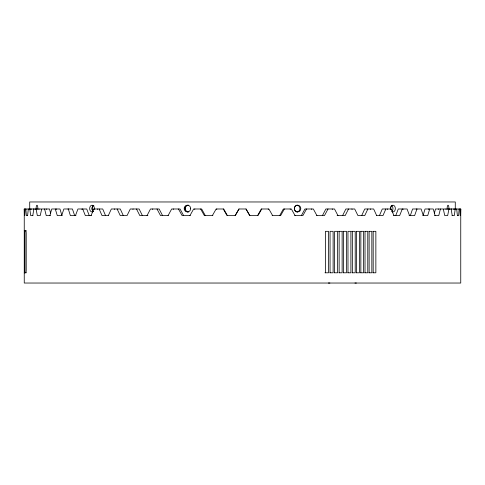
<?xml version="1.0" encoding="UTF-8"?>
<svg xmlns="http://www.w3.org/2000/svg" width="485" height="485" viewBox="0 0 485 485"><rect width="100%" height="100%" fill="white"/><g stroke="black" fill="none" stroke-linecap="round" stroke-linejoin="round"><path stroke-width="0.73" d="M455.294 208.987L455.263 209.405L455.294 201.966L29.706 201.966L29.737 209.405L29.737 208.987M459.919 209.405L459.895 208.987L460.198 215.583L460.617 215.583L460.75 208.987L460.75 283.034L24.25 283.034L24.25 208.987L41.225 208.987L41.298 209.405M460.714 209.405L460.72 208.987L443.775 208.987L443.696 209.405M25.081 209.405L25.105 208.987L24.802 215.583L24.383 215.583L24.28 208.987L24.28 209.405M30.519 209.405L30.537 208.987M459.125 209.405L459.149 208.987L458.658 215.583L457.306 215.583M453.705 209.405L453.736 208.987M33.623 209.405L33.665 208.987M27.609 215.583L28.306 208.987L28.257 209.405M455.154 209.405L455.209 208.987L454.324 215.583L452.056 215.583M449.837 209.405L449.892 208.987M39.006 209.405L39.073 208.987M32.774 215.583L33.859 208.987M448.934 208.987L447.667 215.583L444.739 215.583L443.302 208.987L435.457 208.987L434.36 213.521M46.627 209.405L46.718 208.987M440.404 208.987L438.767 215.583L434.56 215.583M56.387 209.405L56.502 208.987M49.913 215.583L51.731 208.987L59.982 208.987L61.916 215.583M423.084 215.583L425.018 208.987L433.263 208.987L435.087 215.583M429.698 208.987L427.715 215.583L422.956 215.583M75.975 215.583L70.367 215.583L68.324 208.987M61.698 215.583L63.862 208.987L72.417 208.987L74.672 215.583M410.328 215.583L412.583 208.987L421.138 208.987L423.302 215.583M409.031 215.583L414.633 215.583L416.948 208.987M81.904 209.405L82.062 208.987M75.466 215.583L77.946 208.987L86.712 208.987L89.264 215.583M395.736 215.583L398.288 208.987L407.054 208.987L409.534 215.583M402.283 208.987L399.664 215.583L393.62 215.583M97.376 209.405L97.552 208.987M91.065 215.583L93.835 208.987L102.717 208.987L105.542 215.583M93.653 209.405L93.835 208.987M379.458 215.583L382.283 208.987L391.165 208.987L393.935 215.583M385.866 208.987L382.974 215.583L376.415 215.583M114.442 209.405L114.63 208.987M108.325 215.583L111.35 208.987L120.256 208.987L123.311 215.583M361.689 215.583L364.744 208.987L373.65 208.987L376.675 215.583M367.879 208.987L364.744 215.583L357.948 215.583L354.699 208.987L345.872 208.987L342.61 215.583M132.908 209.405L133.108 208.987M348.521 208.987L345.174 215.583L337.111 215.583M152.569 209.405L152.787 208.987M322.434 215.583L325.859 208.987L334.517 208.987L337.954 215.583M147.046 215.583L150.483 208.987L159.141 208.987L162.566 215.583M173.224 209.405L173.448 208.987M327.999 208.987L324.483 215.583L316.669 215.583M301.379 215.583L304.938 208.987L313.322 208.987L316.917 215.583M168.083 215.583L171.672 208.987L180.062 208.987L183.621 215.583M194.631 209.405L194.861 208.987M306.544 208.987L302.889 215.583L294.698 215.583M279.681 215.583L283.337 208.987L291.358 208.987L295.062 215.583M216.565 209.405L216.801 208.987M257.577 215.583L261.282 208.987L268.86 208.987L272.637 215.583M189.938 215.583L193.642 208.987L201.663 208.987L205.319 215.583M235.655 214.964L239.02 208.987M284.38 208.987L280.639 215.583L272.115 215.583M212.363 215.583L216.14 208.987L223.718 208.987L227.423 215.583M261.761 208.987L257.965 215.583L249.69 215.583M235.128 215.583L238.935 208.987L246.065 208.987L249.872 215.583M25.808 272.794L26.087 271.873A3.134 0.412 90 0 0 26.208 269.642L26.208 233.946A3.134 0.412 -90 0 0 26.087 231.721L25.808 230.799M27.693 215.583L26.342 215.583L25.85 208.987L25.875 209.405M32.944 215.583L30.676 215.583L29.791 208.987L29.846 209.405M50.44 215.583L46.233 215.583L44.602 208.987M62.044 215.583L57.285 215.583L55.302 208.987M91.38 215.583L85.336 215.583L82.717 208.987M108.585 215.583L102.026 215.583L99.134 208.987M147.889 215.583L139.825 215.583L136.479 208.987M168.331 215.583L160.517 215.583L157.001 208.987M190.302 215.583L182.111 215.583L178.462 208.987M212.885 215.583L204.361 215.583L200.62 208.987M235.31 215.583L227.035 215.583L223.239 208.987M24.25 230.799L26.342 230.799M338.433 231.327L342.125 231.327L342.125 272.794L338.942 272.794M342.859 231.327L346.539 231.327L346.539 272.794L343.386 272.794M351.522 231.327L355.208 231.327L355.208 272.794L352.086 272.794M356.505 231.327L359.452 231.327L359.452 272.794L356.378 272.794M360.695 231.327L363.641 231.327L363.641 272.794L360.555 272.794M364.817 231.327L367.775 231.327L367.775 272.794L364.708 272.794M368.885 231.327L371.843 231.327L371.843 272.794L368.812 272.794M372.916 231.327L375.863 231.327L375.863 272.794L372.826 272.794M24.25 272.794L26.342 272.794M324.968 272.794L328.521 272.794L328.521 231.327L325.429 231.327L325.429 272.794M329.903 272.794L333.11 272.794L333.11 231.327L330.061 231.327L330.061 272.794M334.444 272.794L337.645 272.794L337.645 231.327L334.632 231.327L334.632 272.794M347.763 272.794L350.904 272.794L350.904 231.327L347.963 231.327L348 272.794M328.363 283.034L329.903 283.034M354.941 283.034L356.378 283.034M245.98 208.987L249.345 214.964M268.199 208.987L268.435 209.405M290.139 208.987L290.369 209.405M311.552 208.987L311.776 209.405M332.213 208.987L332.431 209.405M142.39 215.583L139.128 208.987L130.301 208.987L127.052 215.583L120.256 215.583L117.121 208.987M351.892 208.987L352.098 209.405M370.37 208.987L370.564 209.405M391.165 208.987L391.346 209.405M387.448 208.987L387.624 209.405M402.938 208.987L403.096 209.405M68.058 208.987L68.197 209.405M416.67 208.987L416.809 209.405M428.497 208.987L428.613 209.405M50.64 213.521L49.549 208.987L41.698 208.987L40.237 215.583L37.333 215.583L36.066 208.987M438.282 208.987L438.379 209.405M451.141 208.987L452.226 215.583M445.921 208.987L445.994 209.405M456.743 209.405L456.688 208.987L457.391 215.583M35.108 208.987L35.162 209.405M451.335 208.987L451.383 209.405M31.264 208.987L31.295 209.405M454.457 208.987L454.481 209.405M373.189 231.327L373.189 272.794M369.133 231.327L369.133 272.794M365.023 231.327L365.023 272.794M360.852 231.327L360.852 272.794M356.627 231.327L356.627 272.794M352.34 231.327L352.34 272.794M343.598 231.327L343.598 272.794M339.142 231.327L339.142 272.794M24.862 230.799L24.862 272.794M24.741 230.799L24.741 272.794M94.345 209.435A3.359 2.395 -90 0 0 92.035 205.21A3.359 2.352 90 0 0 89.676 208.562A3.359 2.352 90 0 0 92.035 211.921A3.359 2.395 -90 0 0 93.229 211.472A3.359 2.376 90 0 1 92.077 208.126A3.359 2.376 -90 0 1 93.817 205.319A3.359 2.376 90 0 0 92.077 208.126A3.359 2.376 -90 0 0 93.241 211.472M37.824 209.435A3.359 0.897 -90 0 0 36.957 205.21A3.359 0.843 90 0 0 36.145 209.435M447.176 209.435A3.359 0.897 90 0 1 448.043 205.21A3.359 0.897 90 0 1 448.91 209.435M392.347 205.319A3.359 2.395 -90 0 0 390.655 209.435A3.359 2.395 90 0 1 392.965 205.21A3.359 2.352 -90 0 1 395.324 208.562A3.359 2.352 -90 0 1 392.965 211.921A3.359 2.395 90 0 1 391.771 211.472A3.359 2.376 -90 0 0 392.923 208.126A3.359 2.376 -90 0 0 391.183 205.319M296.699 205.21A3.359 3.243 -90 0 1 299.942 208.562A3.359 3.243 -90 0 1 296.699 211.921M297.578 211.921A3.359 3.249 90 0 1 294.322 208.562A3.359 3.249 90 0 1 297.578 205.21M190.678 208.562A3.359 3.249 -90 0 0 187.422 205.21A3.359 3.237 90 0 0 184.191 208.562A3.359 3.237 90 0 0 187.422 211.921A3.359 3.249 -90 0 0 190.678 208.562M185.058 208.562A3.359 3.243 -90 0 0 188.301 211.921A3.359 3.243 90 0 1 185.058 208.562A3.359 3.243 90 0 1 188.301 205.21A3.359 3.243 -90 0 0 185.058 208.562M299.863 210.939A3.359 3.237 -90 0 0 298.414 205.319A3.359 3.237 -90 0 0 294.45 209.435A3.359 3.237 -90 0 0 299.863 210.939"/></g></svg>
